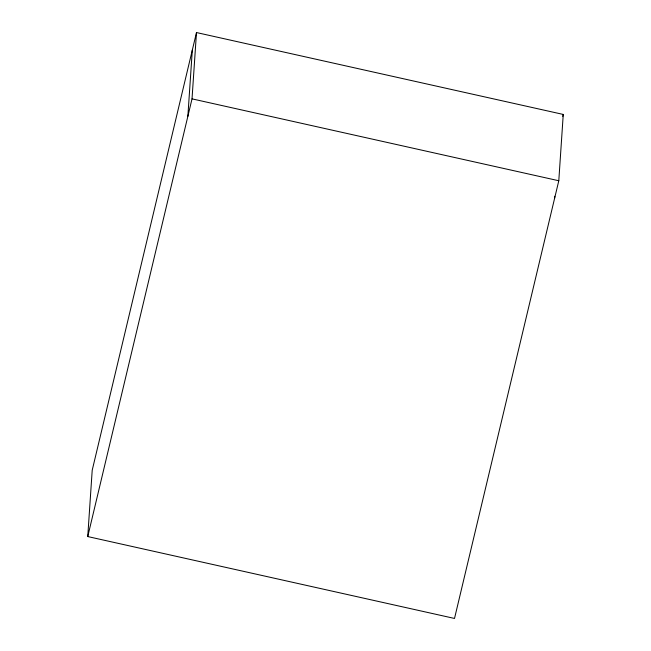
<?xml version="1.0" encoding="UTF-8"?>
<svg xmlns="http://www.w3.org/2000/svg" width="651" height="651" viewBox="0 0 651 651"><rect width="100%" height="100%" fill="white"/><g stroke="black" fill="none" stroke-linecap="round" stroke-linejoin="round"><path stroke-width="0.98" d="M87.747 536.562L92.206 470.25L196.488 32.55L563.253 114.438L558.794 180.75L454.512 618.45L87.747 536.562L192.021 98.862L196.488 32.55M187.854 116.366L192.314 50.062M554.619 198.254L554.758 196.244M562.789 116.383L563.253 114.438M192.021 98.862L558.794 180.75"/></g></svg>
